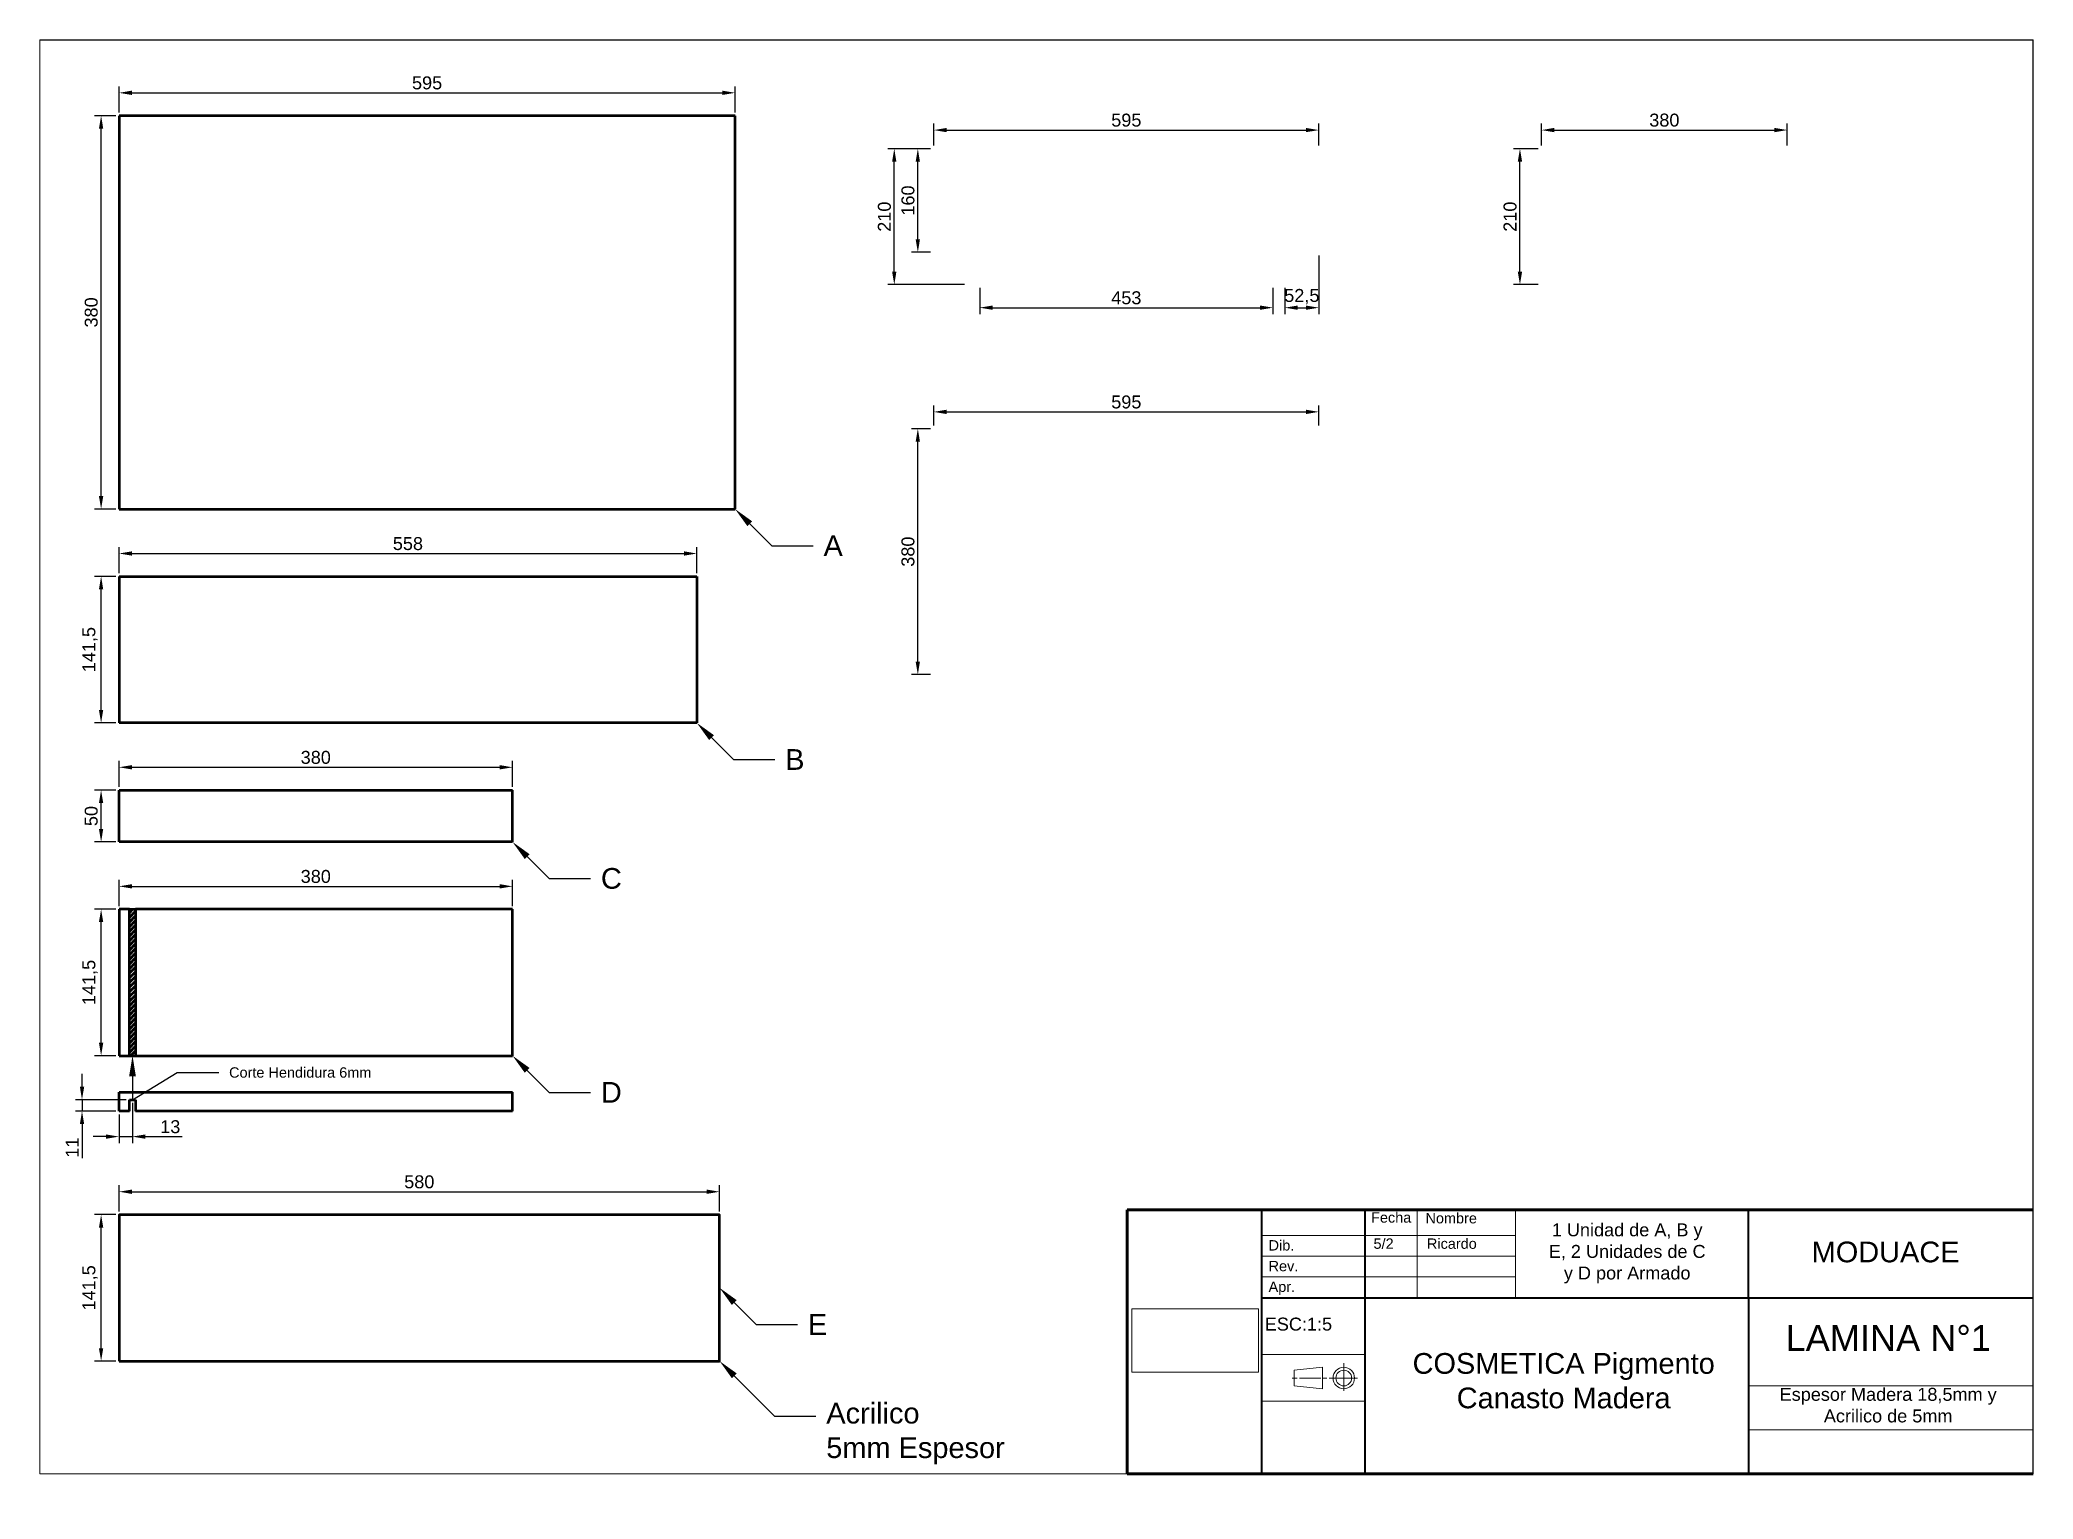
# Paper-space layout 'Canasto Madera' of a CAD drawing. Header units: millimetres. Extents: x 25 to 410, y 5 to 287.
# The model-space entities are those that its viewports show. They can reach past a viewport. Long polylines and large blocks are cut down to what shows.
import ezdxf
from ezdxf import colors
from ezdxf.entities.mleader import LeaderData, LeaderLine
from ezdxf.math import Vec2, Vec3

# ---------------------------------------------------------------- set-up
doc = ezdxf.new("R2010")
doc.units = ezdxf.units.MM
doc.layers.add('logo', color=7, linetype='Continuous', lineweight=13, true_color=0xffffff)
doc.layers.add('PDF4_Texto', color=7, linetype='Continuous')
doc.layers.add('Rotulo', color=7, linetype='Continuous', lineweight=20)
doc.styles.add('Annotative', font='arial.ttf')
doc.styles.add('PDF Arial', font='arial.ttf')
doc.styles.get("Standard").update_dxf_attribs({"font": 'arial.ttf'})
doc.dimstyles.new('ISO-25', dxfattribs={"dimtxt": 2.5, "dimasz": 2.5, "dimexe": 1.25, "dimexo": 0.625, "dimtad": 1, "dimtxsty": 'Standard', "dimcen": 2.5, "dimadec": 0, "dimazin": 0, "dimtfac": 1, "dimtmove": 0, "dimatfit": 3, "dimfxl": 1, "dimarcsym": 0})
picture_1 = doc.add_image_def('image1.jpg', size_in_pixel=(62, 31))

# ---------------------------------------------------------------- blocks, each defined once
blk = doc.blocks.new('*D1')
at = {"color": 0, "lineweight": -2, "transparency": 16777216}
for p, q in [((40.29, 272.97), (40.29, 278.02)), ((159.29, 272.97), (159.29, 278.02)), ((42.79, 276.77), (156.79, 276.77))]:
    blk.add_line(p, q, dxfattribs=at)
at = {"color": 0, "transparency": 16777216}
for points in [[(42.79, 277.19), (42.79, 276.35), (40.29, 276.77)], [(156.79, 277.19), (156.79, 276.35), (159.29, 276.77)]]:
    blk.add_solid(points, dxfattribs=at)
at = {"layer": 'Defpoints', "color": 0, "transparency": 16777216}
for p in [(159.29, 276.77), (40.29, 272.35), (159.29, 272.35)]:
    blk.add_point(p, dxfattribs=at)
at = {"color": 0, "transparency": 16777216, "insert": (99.79, 278.67), "char_height": 2.5, "attachment_point": 5}
blk.add_mtext('595', dxfattribs=at)
blk = doc.blocks.new('*D2')
at = {"color": 0, "lineweight": -2, "transparency": 16777216}
for p, q in [((39.67, 272.35), (35.58, 272.35)), ((36.83, 198.85), (36.83, 269.85)), ((39.67, 196.35), (35.58, 196.35))]:
    blk.add_line(p, q, dxfattribs=at)
at = {"color": 0, "transparency": 16777216}
for points in [[(36.41, 269.85), (37.24, 269.85), (36.83, 272.35)], [(36.41, 198.85), (37.24, 198.85), (36.83, 196.35)]]:
    blk.add_solid(points, dxfattribs=at)
at = {"layer": 'Defpoints', "color": 0, "transparency": 16777216}
for p in [(36.83, 272.35), (40.29, 272.35), (40.29, 196.35)]:
    blk.add_point(p, dxfattribs=at)
at = {"color": 0, "transparency": 16777216, "insert": (34.93, 234.35), "char_height": 2.5, "attachment_point": 5, "rotation": 90}
blk.add_mtext('380', dxfattribs=at)
blk = doc.blocks.new('*D3')
at = {"color": 0, "lineweight": -2, "transparency": 16777216}
for p, q in [((40.29, 183.97), (40.29, 189.02)), ((151.89, 183.97), (151.89, 189.02)), ((42.79, 187.77), (149.39, 187.77))]:
    blk.add_line(p, q, dxfattribs=at)
at = {"color": 0, "transparency": 16777216}
for points in [[(42.79, 188.19), (42.79, 187.35), (40.29, 187.77)], [(149.39, 188.19), (149.39, 187.35), (151.89, 187.77)]]:
    blk.add_solid(points, dxfattribs=at)
at = {"layer": 'Defpoints', "color": 0, "transparency": 16777216}
for p in [(151.89, 187.77), (40.29, 183.35), (151.89, 183.35)]:
    blk.add_point(p, dxfattribs=at)
at = {"color": 0, "transparency": 16777216, "insert": (96.09, 189.67), "char_height": 2.5, "attachment_point": 5}
blk.add_mtext('558', dxfattribs=at)
blk = doc.blocks.new('*D4')
at = {"color": 0, "lineweight": -2, "transparency": 16777216}
for p, q in [((39.67, 183.35), (35.58, 183.35)), ((36.83, 157.55), (36.83, 180.85)), ((39.67, 155.05), (35.58, 155.05))]:
    blk.add_line(p, q, dxfattribs=at)
at = {"color": 0, "transparency": 16777216}
for points in [[(36.41, 180.85), (37.24, 180.85), (36.83, 183.35)], [(36.41, 157.55), (37.24, 157.55), (36.83, 155.05)]]:
    blk.add_solid(points, dxfattribs=at)
at = {"layer": 'Defpoints', "color": 0, "transparency": 16777216}
for p in [(36.83, 183.35), (40.29, 183.35), (40.29, 155.05)]:
    blk.add_point(p, dxfattribs=at)
at = {"color": 0, "transparency": 16777216, "insert": (34.7, 169.2), "char_height": 2.5, "attachment_point": 5, "rotation": 90}
blk.add_mtext('141,5', dxfattribs=at)
blk = doc.blocks.new('*D5')
at = {"color": 0, "lineweight": -2, "transparency": 16777216}
for p, q in [((40.29, 142.67), (40.29, 147.72)), ((42.79, 146.47), (113.79, 146.47)), ((116.29, 142.67), (116.29, 147.72))]:
    blk.add_line(p, q, dxfattribs=at)
at = {"color": 0, "transparency": 16777216}
for points in [[(42.79, 146.89), (42.79, 146.05), (40.29, 146.47)], [(113.79, 146.89), (113.79, 146.05), (116.29, 146.47)]]:
    blk.add_solid(points, dxfattribs=at)
at = {"layer": 'Defpoints', "color": 0, "transparency": 16777216}
for p in [(116.29, 146.47), (40.29, 142.05), (116.29, 142.05)]:
    blk.add_point(p, dxfattribs=at)
at = {"color": 0, "transparency": 16777216, "insert": (78.29, 148.37), "char_height": 2.5, "attachment_point": 5}
blk.add_mtext('380', dxfattribs=at)
blk = doc.blocks.new('*D6')
at = {"color": 0, "lineweight": -2, "transparency": 16777216}
for p, q in [((39.67, 142.05), (35.58, 142.05)), ((36.83, 134.55), (36.83, 139.55)), ((39.67, 132.05), (35.58, 132.05))]:
    blk.add_line(p, q, dxfattribs=at)
at = {"color": 0, "transparency": 16777216}
for points in [[(36.41, 139.55), (37.24, 139.55), (36.83, 142.05)], [(36.41, 134.55), (37.24, 134.55), (36.83, 132.05)]]:
    blk.add_solid(points, dxfattribs=at)
at = {"layer": 'Defpoints', "color": 0, "transparency": 16777216}
for p in [(36.83, 142.05), (40.29, 142.05), (40.29, 132.05)]:
    blk.add_point(p, dxfattribs=at)
at = {"color": 0, "transparency": 16777216, "insert": (34.93, 137.05), "char_height": 2.5, "attachment_point": 5, "rotation": 90}
blk.add_mtext('50', dxfattribs=at)
blk = doc.blocks.new('*D7')
at = {"color": 0, "lineweight": -2, "transparency": 16777216}
for p, q in [((40.29, 60.67), (40.29, 65.72)), ((156.29, 60.67), (156.29, 65.72)), ((42.79, 64.47), (153.79, 64.47))]:
    blk.add_line(p, q, dxfattribs=at)
at = {"color": 0, "transparency": 16777216}
for points in [[(42.79, 64.89), (42.79, 64.05), (40.29, 64.47)], [(153.79, 64.89), (153.79, 64.05), (156.29, 64.47)]]:
    blk.add_solid(points, dxfattribs=at)
at = {"layer": 'Defpoints', "color": 0, "transparency": 16777216}
for p in [(156.29, 64.47), (40.29, 60.05), (156.29, 60.05)]:
    blk.add_point(p, dxfattribs=at)
at = {"color": 0, "transparency": 16777216, "insert": (98.29, 66.37), "char_height": 2.5, "attachment_point": 5}
blk.add_mtext('580', dxfattribs=at)
blk = doc.blocks.new('*D8')
at = {"color": 0, "lineweight": -2, "transparency": 16777216}
for p, q in [((39.67, 60.05), (35.58, 60.05)), ((36.83, 34.25), (36.83, 57.55)), ((39.67, 31.75), (35.58, 31.75))]:
    blk.add_line(p, q, dxfattribs=at)
at = {"color": 0, "transparency": 16777216}
for points in [[(36.41, 57.55), (37.24, 57.55), (36.83, 60.05)], [(36.41, 34.25), (37.24, 34.25), (36.83, 31.75)]]:
    blk.add_solid(points, dxfattribs=at)
at = {"layer": 'Defpoints', "color": 0, "transparency": 16777216}
for p in [(36.83, 60.05), (40.29, 60.05), (40.29, 31.75)]:
    blk.add_point(p, dxfattribs=at)
at = {"color": 0, "transparency": 16777216, "insert": (34.7, 45.9), "char_height": 2.5, "attachment_point": 5, "rotation": 90}
blk.add_mtext('141,5', dxfattribs=at)
blk = doc.blocks.new('*D9')
at = {"color": 0, "lineweight": -2, "transparency": 16777216}
for p, q in [((40.29, 119.67), (40.29, 124.72)), ((42.79, 123.47), (113.79, 123.47)), ((116.29, 119.67), (116.29, 124.72))]:
    blk.add_line(p, q, dxfattribs=at)
at = {"color": 0, "transparency": 16777216}
for points in [[(42.79, 123.89), (42.79, 123.05), (40.29, 123.47)], [(113.79, 123.89), (113.79, 123.05), (116.29, 123.47)]]:
    blk.add_solid(points, dxfattribs=at)
at = {"layer": 'Defpoints', "color": 0, "transparency": 16777216}
for p in [(116.29, 123.47), (40.29, 119.05), (116.29, 119.05)]:
    blk.add_point(p, dxfattribs=at)
at = {"color": 0, "transparency": 16777216, "insert": (78.29, 125.37), "char_height": 2.5, "attachment_point": 5}
blk.add_mtext('380', dxfattribs=at)
blk = doc.blocks.new('*D10')
at = {"color": 0, "lineweight": -2, "transparency": 16777216}
for p, q in [((39.67, 119.05), (35.58, 119.05)), ((36.83, 93.25), (36.83, 116.55)), ((39.67, 90.75), (35.58, 90.75))]:
    blk.add_line(p, q, dxfattribs=at)
at = {"color": 0, "transparency": 16777216}
for points in [[(36.41, 116.55), (37.24, 116.55), (36.83, 119.05)], [(36.41, 93.25), (37.24, 93.25), (36.83, 90.75)]]:
    blk.add_solid(points, dxfattribs=at)
at = {"layer": 'Defpoints', "color": 0, "transparency": 16777216}
for p in [(36.83, 119.05), (40.29, 119.05), (40.29, 90.75)]:
    blk.add_point(p, dxfattribs=at)
at = {"color": 0, "transparency": 16777216, "insert": (34.7, 104.9), "char_height": 2.5, "attachment_point": 5, "rotation": 90}
blk.add_mtext('141,5', dxfattribs=at)
blk = doc.blocks.new('*D11')
at = {"color": 0, "lineweight": -2, "transparency": 16777216}
for p, q in [((42.89, 81.62), (42.89, 73.87)), ((40.29, 79.42), (40.29, 73.87)), ((37.79, 75.12), (35.29, 75.12)), ((40.29, 75.12), (42.89, 75.12)), ((45.39, 75.12), (52.49, 75.12))]:
    blk.add_line(p, q, dxfattribs=at)
at = {"color": 0, "transparency": 16777216}
for points in [[(37.79, 75.54), (37.79, 74.7), (40.29, 75.12)], [(45.39, 75.54), (45.39, 74.7), (42.89, 75.12)]]:
    blk.add_solid(points, dxfattribs=at)
at = {"layer": 'Defpoints', "color": 0, "transparency": 16777216}
for p in [(42.89, 82.25), (40.29, 80.05), (42.89, 75.12)]:
    blk.add_point(p, dxfattribs=at)
at = {"color": 0, "transparency": 16777216, "insert": (50.19, 77.02), "char_height": 2.5, "attachment_point": 5}
blk.add_mtext('13', dxfattribs=at)
blk = doc.blocks.new('*D12')
at = {"color": 0, "lineweight": -2, "transparency": 16777216}
for p, q in [((33.14, 84.75), (33.14, 87.25)), ((41.67, 82.25), (31.89, 82.25)), ((33.14, 82.25), (33.14, 80.05)), ((39.67, 80.05), (31.89, 80.05)), ((33.14, 77.55), (33.14, 70.93))]:
    blk.add_line(p, q, dxfattribs=at)
at = {"color": 0, "transparency": 16777216}
for points in [[(32.73, 84.75), (33.56, 84.75), (33.14, 82.25)], [(32.73, 77.55), (33.56, 77.55), (33.14, 80.05)]]:
    blk.add_solid(points, dxfattribs=at)
at = {"layer": 'Defpoints', "color": 0, "transparency": 16777216}
for p in [(33.14, 82.25), (42.29, 82.25), (40.29, 80.05)]:
    blk.add_point(p, dxfattribs=at)
at = {"color": 0, "transparency": 16777216, "insert": (31.26, 72.99), "char_height": 2.5, "attachment_point": 5, "rotation": 90}
blk.add_mtext('11', dxfattribs=at)
blk = doc.blocks.new('*D21')
at = {"color": 0, "lineweight": -2, "transparency": 16777216}
for p, q in [((197.66, 266.59), (197.66, 270.82)), ((200.16, 269.57), (269.53, 269.57)), ((272.03, 266.59), (272.03, 270.82))]:
    blk.add_line(p, q, dxfattribs=at)
at = {"color": 0, "transparency": 16777216}
for points in [[(200.16, 269.99), (200.16, 269.16), (197.66, 269.57)], [(269.53, 269.99), (269.53, 269.16), (272.03, 269.57)]]:
    blk.add_solid(points, dxfattribs=at)
at = {"layer": 'Defpoints', "color": 0, "transparency": 16777216}
for p in [(272.03, 269.57), (197.66, 265.96), (272.03, 265.96)]:
    blk.add_point(p, dxfattribs=at)
at = {"color": 0, "transparency": 16777216, "insert": (234.85, 271.48), "char_height": 2.5, "attachment_point": 5}
blk.add_mtext('595', dxfattribs=at)
blk = doc.blocks.new('*D22')
at = {"color": 0, "lineweight": -2, "transparency": 16777216}
for p, q in [((315.02, 266.59), (315.02, 270.82)), ((317.52, 269.57), (360.02, 269.57)), ((362.52, 266.59), (362.52, 270.82))]:
    blk.add_line(p, q, dxfattribs=at)
at = {"color": 0, "transparency": 16777216}
for points in [[(317.52, 269.99), (317.52, 269.16), (315.02, 269.57)], [(360.02, 269.99), (360.02, 269.16), (362.52, 269.57)]]:
    blk.add_solid(points, dxfattribs=at)
at = {"layer": 'Defpoints', "color": 0, "transparency": 16777216}
for p in [(362.52, 269.57), (315.02, 265.96), (362.52, 265.96)]:
    blk.add_point(p, dxfattribs=at)
at = {"color": 0, "transparency": 16777216, "insert": (338.77, 271.48), "char_height": 2.5, "attachment_point": 5}
blk.add_mtext('380', dxfattribs=at)
blk = doc.blocks.new('*D23')
at = {"color": 0, "lineweight": -2, "transparency": 16777216}
for p, q in [((197.03, 265.96), (193.33, 265.96)), ((194.58, 248.46), (194.58, 263.46)), ((197.03, 245.96), (193.33, 245.96))]:
    blk.add_line(p, q, dxfattribs=at)
at = {"color": 0, "transparency": 16777216}
for points in [[(194.16, 263.46), (194.99, 263.46), (194.58, 265.96)], [(194.16, 248.46), (194.99, 248.46), (194.58, 245.96)]]:
    blk.add_solid(points, dxfattribs=at)
at = {"layer": 'Defpoints', "color": 0, "transparency": 16777216}
for p in [(194.58, 265.96), (197.66, 265.96), (197.66, 245.96)]:
    blk.add_point(p, dxfattribs=at)
at = {"color": 0, "transparency": 16777216, "insert": (192.68, 255.96), "char_height": 2.5, "attachment_point": 5, "rotation": 90}
blk.add_mtext('160', dxfattribs=at)
blk = doc.blocks.new('*D24')
at = {"color": 0, "lineweight": -2, "transparency": 16777216}
for p, q in [((197.03, 265.96), (188.78, 265.96)), ((190.03, 242.21), (190.03, 263.46)), ((203.6, 239.71), (188.78, 239.71))]:
    blk.add_line(p, q, dxfattribs=at)
at = {"color": 0, "transparency": 16777216}
for points in [[(189.61, 263.46), (190.44, 263.46), (190.03, 265.96)], [(189.61, 242.21), (190.44, 242.21), (190.03, 239.71)]]:
    blk.add_solid(points, dxfattribs=at)
at = {"layer": 'Defpoints', "color": 0, "transparency": 16777216}
for p in [(190.03, 265.96), (197.66, 265.96), (204.22, 239.71)]:
    blk.add_point(p, dxfattribs=at)
at = {"color": 0, "transparency": 16777216, "insert": (188.13, 252.84), "char_height": 2.5, "attachment_point": 5, "rotation": 90}
blk.add_mtext('210', dxfattribs=at)
blk = doc.blocks.new('*D25')
at = {"color": 0, "lineweight": -2, "transparency": 16777216}
for p, q in [((314.39, 265.96), (309.63, 265.96)), ((310.88, 242.21), (310.88, 263.46)), ((314.39, 239.71), (309.63, 239.71))]:
    blk.add_line(p, q, dxfattribs=at)
at = {"color": 0, "transparency": 16777216}
for points in [[(310.46, 263.46), (311.3, 263.46), (310.88, 265.96)], [(310.46, 242.21), (311.3, 242.21), (310.88, 239.71)]]:
    blk.add_solid(points, dxfattribs=at)
at = {"layer": 'Defpoints', "color": 0, "transparency": 16777216}
for p in [(310.88, 265.96), (315.02, 265.96), (315.02, 239.71)]:
    blk.add_point(p, dxfattribs=at)
at = {"color": 0, "transparency": 16777216, "insert": (308.98, 252.84), "char_height": 2.5, "attachment_point": 5, "rotation": 90}
blk.add_mtext('210', dxfattribs=at)
blk = doc.blocks.new('*D26')
at = {"color": 0, "lineweight": -2, "transparency": 16777216}
for p, q in [((197.03, 211.88), (193.33, 211.88)), ((194.58, 166.88), (194.58, 209.38)), ((197.03, 164.38), (193.33, 164.38))]:
    blk.add_line(p, q, dxfattribs=at)
at = {"color": 0, "transparency": 16777216}
for points in [[(194.16, 209.38), (194.99, 209.38), (194.58, 211.88)], [(194.16, 166.88), (194.99, 166.88), (194.58, 164.38)]]:
    blk.add_solid(points, dxfattribs=at)
at = {"layer": 'Defpoints', "color": 0, "transparency": 16777216}
for p in [(194.58, 211.88), (197.66, 211.88), (197.66, 164.38)]:
    blk.add_point(p, dxfattribs=at)
at = {"color": 0, "transparency": 16777216, "insert": (192.68, 188.13), "char_height": 2.5, "attachment_point": 5, "rotation": 90}
blk.add_mtext('380', dxfattribs=at)
blk = doc.blocks.new('*D27')
at = {"color": 0, "lineweight": -2, "transparency": 16777216}
for p, q in [((197.66, 212.51), (197.66, 216.38)), ((272.03, 212.51), (272.03, 216.38)), ((200.16, 215.13), (269.53, 215.13))]:
    blk.add_line(p, q, dxfattribs=at)
at = {"color": 0, "transparency": 16777216}
for points in [[(200.16, 215.55), (200.16, 214.71), (197.66, 215.13)], [(269.53, 215.55), (269.53, 214.71), (272.03, 215.13)]]:
    blk.add_solid(points, dxfattribs=at)
at = {"layer": 'Defpoints', "color": 0, "transparency": 16777216}
for p in [(197.66, 211.88), (272.03, 215.13), (272.03, 211.88)]:
    blk.add_point(p, dxfattribs=at)
at = {"color": 0, "transparency": 16777216, "insert": (234.85, 217.03), "char_height": 2.5, "attachment_point": 5}
blk.add_mtext('595', dxfattribs=at)
blk = doc.blocks.new('*D28')
at = {"color": 0, "lineweight": -2, "transparency": 16777216}
for p, q in [((272.03, 245.34), (272.03, 234.01)), ((265.47, 239.09), (265.47, 234.01)), ((267.97, 235.26), (269.53, 235.26))]:
    blk.add_line(p, q, dxfattribs=at)
at = {"color": 0, "transparency": 16777216}
for points in [[(267.97, 235.68), (267.97, 234.84), (265.47, 235.26)], [(269.53, 235.68), (269.53, 234.84), (272.03, 235.26)]]:
    blk.add_solid(points, dxfattribs=at)
at = {"layer": 'Defpoints', "color": 0, "transparency": 16777216}
for p in [(272.03, 245.96), (265.47, 239.71), (272.03, 235.26)]:
    blk.add_point(p, dxfattribs=at)
at = {"color": 0, "transparency": 16777216, "insert": (268.75, 237.39), "char_height": 2.5, "attachment_point": 5}
blk.add_mtext('52,5', dxfattribs=at)
blk = doc.blocks.new('*D29')
at = {"color": 0, "lineweight": -2, "transparency": 16777216}
for p, q in [((206.53, 239.09), (206.53, 234.01)), ((263.16, 239.09), (263.16, 234.01)), ((209.03, 235.26), (260.66, 235.26))]:
    blk.add_line(p, q, dxfattribs=at)
at = {"color": 0, "transparency": 16777216}
for points in [[(209.03, 235.68), (209.03, 234.84), (206.53, 235.26)], [(260.66, 235.68), (260.66, 234.84), (263.16, 235.26)]]:
    blk.add_solid(points, dxfattribs=at)
at = {"layer": 'Defpoints', "color": 0, "transparency": 16777216}
for p in [(206.53, 239.71), (263.16, 239.71), (263.16, 235.26)]:
    blk.add_point(p, dxfattribs=at)
at = {"color": 0, "transparency": 16777216, "insert": (234.85, 237.16), "char_height": 2.5, "attachment_point": 5}
blk.add_mtext('453', dxfattribs=at)

msp = doc.modelspace()

# ---------------------------------------------------------------- hatches: boundary and pattern name
at = {"lineweight": 50}
h = msp.add_hatch(dxfattribs=at)
h.set_pattern_fill('ANSI31', color=256)
h.set_pattern_definition([(45, (0, -75), (-2.245064, 2.245064), [])])
h.paths.add_polyline_path([(3204.9, 4164.6), (3198.9, 4164.6), (3198.9, 4023.1), (3204.9, 4023.1)])

# ---------------------------------------------------------------- linework, layer by layer
for p, q in [((3188.9, 4931.1), (3188.9, 4551.1)), ((3783.9, 4931.1), (3188.9, 4931.1)), ((3783.9, 4551.1), (3783.9, 4931.1)), ((3188.9, 4551.1), (3783.9, 4551.1)), ((3188.9, 4486.1), (3746.9, 4486.1)), ((3188.9, 4486.1), (3188.9, 4344.6)), ((3746.9, 4486.1), (3746.9, 4344.6)), ((3746.9, 4344.6), (3188.9, 4344.6)), ((3188.9, 4279.6), (3568.9, 4279.6)), ((3188.9, 4229.6), (3188.9, 4279.6)), ((3568.9, 4229.6), (3568.9, 4279.6)), ((3568.9, 4229.6), (3188.9, 4229.6)), ((3198.9, 4164.6), (3188.9, 4164.6)), ((3188.9, 4164.6), (3188.9, 4023.1)), ((3198.9, 4023.1), (3198.9, 4164.6)), ((3198.9, 4164.6), (3204.9, 4164.6)), ((3204.9, 4164.6), (3204.9, 4023.1)), ((3568.9, 4164.6), (3204.9, 4164.6)), ((3568.9, 4023.1), (3568.9, 4164.6)), ((3188.9, 4023.1), (3198.9, 4023.1)), ((3198.9, 4023.1), (3204.9, 4023.1)), ((3204.9, 4023.1), (3568.9, 4023.1)), ((3188.9, 3988.1), (3568.9, 3988.1)), ((3188.9, 3969.6), (3188.9, 3988.1)), ((3568.9, 3969.6), (3568.9, 3988.1)), ((3198.9, 3969.6), (3188.9, 3969.6)), ((3198.9, 3969.6), (3198.9, 3980.6)), ((3198.9, 3980.6), (3204.9, 3980.6)), ((3204.9, 3980.6), (3204.9, 3969.6)), ((3568.9, 3969.6), (3204.9, 3969.6))]:
    msp.add_line(p, q, dxfattribs=at)
msp.add_lwpolyline([(3188.9, 3728.1), (3768.9, 3728.1), (3768.9, 3869.6), (3188.9, 3869.6)], close=True, dxfattribs=at)

psp = doc.layouts.new('Canasto Madera')

# ---------------------------------------------------------------- linework, layer by layer
for p in [(25, 287), (410, 10)]:
    psp.add_line(p, (410, 287))
at = {"layer": 'Rotulo', "lineweight": 60}
for p, q in [((235, 10), (235, 61)), ((235, 61), (410, 61)), ((235, 10), (410, 10))]:
    psp.add_line(p, q, dxfattribs=at)
at = {"layer": 'Rotulo', "lineweight": 40}
for p, q in [((261, 10), (261, 61)), ((281, 10), (281, 61)), ((355, 44), (355, 61)), ((261, 44), (410, 44)), ((355, 44), (355, 10))]:
    psp.add_line(p, q, dxfattribs=at)
at = {"layer": 'Rotulo', "lineweight": 20}
for p, q in [((291, 44), (291, 61)), ((310, 44), (310, 61)), ((261, 33), (281, 33)), ((355, 27), (410, 27)), ((261, 24), (281, 24)), ((355, 18.5), (410, 18.5))]:
    psp.add_line(p, q, dxfattribs=at)
at = {"layer": 'Rotulo'}
for p, q in [((261, 56), (310, 56)), ((261, 52), (310, 52)), ((261, 48), (310, 48)), ((276.8501, 31.3252), (276.8501, 25.977)), ((267.8627, 28.4819), (266.8632, 28.4819)), ((267.2757, 29.9978), (272.7188, 30.5578)), ((267.2757, 29.9978), (267.2757, 26.9659)), ((267.2757, 26.9659), (272.7188, 26.4059)), ((268.268, 28.4819), (272.4371, 28.4819)), ((272.7188, 30.5578), (272.7188, 26.4059)), ((273.6027, 28.4819), (272.7267, 28.4819)), ((274.0265, 28.4819), (279.5091, 28.4819)), ((410, 10), (25, 10))]:
    psp.add_line(p, q, dxfattribs=at)
for radius in [2.0759, 1.5159]:
    psp.add_circle((276.8501, 28.4819), radius, dxfattribs=at)

# ---------------------------------------------------------------- texts
at = {"insert": (381.9978, 23.2259), "char_height": 2.5, "attachment_point": 5}
psp.add_mtext_dynamic_manual_height_columns('Espesor Madera 18,5mm y \\PAcrilico de 5mm', width=55, gutter_width=12.5, heights=[0], dxfattribs=at)
at = {"layer": 'PDF4_Texto', "insert": (331.5904, 52.5649), "char_height": 2.500015, "width": 31.969617, "attachment_point": 5, "style": 'PDF Arial'}
psp.add_mtext('1 Unidad de A, B y E, 2 Unidades de C y D por Armado', dxfattribs=at)
at = {"layer": 'PDF4_Texto', "insert": (319.3233, 27.9436), "char_height": 4.000023, "attachment_point": 5, "style": 'PDF Arial'}
psp.add_mtext('COSMETICA Pigmento\\PCanasto Madera', dxfattribs=at)
at = {"layer": 'Rotulo', "attachment_point": 1}
for s, insert, char_height, width in [('{\\fArial|b0|i0|c0|p0;\\H0.6667x;Fecha}', (282.1199, 60.5), 3, 19.13511), ('{\\fArial|b0|i0|c0|p0;\\H0.6667x;Nombre}', (292.6299, 60.3589), 3, 19.13511), ('{\\fArial|b0|i0|c0|p0;Dib.}', (262.3269, 55.1166), 2, 18.575986), ('5/2', (282.5971, 55.4433), 2, 36.644615), ('Ricardo', (292.9138, 55.4433), 2, 36.644615), ('{\\fArial|b0|i0|c0|p0;MODUACE}', (367.2239, 54.8416), 4, 58.901736), ('{\\fArial|b0|i0|c0|p0;Rev.}', (262.3269, 51.1166), 2, 18.575986), ('{\\fArial|b0|i0|c0|p0;Apr.}', (262.3269, 47.1166), 2, 18.575986), ('ESC:1:5', (261.5864, 40.1521), 2.5, 17.499369)]:
    psp.add_mtext(s, dxfattribs=dict(at, insert=insert, char_height=char_height, width=width))
at = {"layer": 'Rotulo', "insert": (362.1798, 38.7143), "char_height": 5, "width": 53.740761, "attachment_point": 1, "style": 'Annotative'}
psp.add_mtext('\\pxql;LAMINA N°1', dxfattribs=at)

# ---------------------------------------------------------------- dimensions: what is measured, and where the dimension line sits
for base, p1, p2, override, picture, middle in [((159.2934, 276.7715), (40.2935, 272.3453), (159.2934, 272.3453), {"dimlfac": -5}, '*D1', (99.7935, 278.6729)), ((272.0334, 269.5739), (197.6584, 265.9625), (272.0334, 265.9625), {"dimlfac": -8}, '*D21', (234.8459, 271.4753)), ((362.5186, 269.5739), (315.0186, 265.9625), (362.5186, 265.9625), {"dimlfac": -8}, '*D22', (338.7686, 271.4762)), ((263.1584, 235.2591), (206.5334, 239.7125), (263.1584, 239.7125), {"dimlfac": -8}, '*D29', (234.8459, 237.1614)), ((272.0334, 215.1308), (197.6584, 211.8817), (272.0334, 211.8817), {"dimlfac": -8}, '*D27', (234.8459, 217.0322)), ((151.8934, 187.7715), (40.2935, 183.3453), (151.8934, 183.3453), {"dimlfac": -5}, '*D3', (96.0935, 189.6729)), ((116.2935, 146.4715), (40.2935, 142.0453), (116.2935, 142.0453), {"dimlfac": -5}, '*D5', (78.2935, 148.3738)), ((116.2935, 123.4715), (40.2935, 119.0453), (116.2935, 119.0453), {"dimlfac": -5}, '*D9', (78.2935, 125.3738)), ((42.8935, 75.1215), (40.2935, 80.0453), (42.8935, 82.2453), {"dimlfac": -5}, '*D11', (50.1914, 77.0238)), ((156.2934, 64.4715), (40.2935, 60.0453), (156.2934, 60.0453), {"dimlfac": -5}, '*D7', (98.2935, 66.3729))]:
    dim = psp.add_linear_dim(base=base, p1=p1, p2=p2, dimstyle='ISO-25', override=override)
    dim.commit()
    dim.dimension.update_dxf_attribs({"geometry": picture, "text_midpoint": middle})
for base, p1, p2, override, picture, middle in [((36.828, 272.3453), (40.2935, 196.3453), (40.2935, 272.3453), {"dimlfac": -5}, '*D2', (34.9258, 234.3453)), ((190.0268, 265.9625), (204.2209, 239.7125), (197.6584, 265.9625), {"dimlfac": -8}, '*D24', (188.1253, 252.8375)), ((194.5773, 265.9625), (197.6584, 245.9625), (197.6584, 265.9625), {"dimlfac": -8}, '*D23', (192.6759, 255.9625)), ((310.879, 265.9625), (315.0186, 239.7125), (315.0186, 265.9625), {"dimlfac": -8}, '*D25', (308.9775, 252.8375)), ((194.5773, 211.8817), (197.6584, 164.3817), (197.6584, 211.8817), {"dimlfac": -8}, '*D26', (192.675, 188.1317)), ((36.828, 183.3453), (40.2935, 155.0453), (40.2935, 183.3453), {"dimlfac": -5}, '*D4', (34.7007, 169.1953)), ((36.828, 142.0453), (40.2935, 132.0453), (40.2935, 142.0453), {"dimlfac": -5}, '*D6', (34.9266, 137.0453)), ((36.828, 119.0453), (40.2935, 90.7453), (40.2935, 119.0453), {"dimlfac": -5}, '*D10', (34.7007, 104.8953)), ((36.828, 60.0453), (40.2935, 31.7453), (40.2935, 60.0453), {"dimlfac": -5}, '*D8', (34.7007, 45.8953))]:
    dim = psp.add_linear_dim(base=base, p1=p1, p2=p2, angle=90, dimstyle='ISO-25', override=override)
    dim.commit()
    dim.dimension.update_dxf_attribs({"geometry": picture, "text_midpoint": middle})
dim = psp.add_linear_dim(base=(272.0334, 235.2591), p1=(265.4709, 239.7125), p2=(272.0334, 245.9625), dimstyle='ISO-25', override={"dimlfac": -8})
dim.commit()
dim.dimension.update_dxf_attribs({"geometry": '*D28', "text_midpoint": (268.7522, 235.2591), "dimtype": 160})
dim = psp.add_linear_dim(base=(33.1441, 82.2453), p1=(40.2935, 80.0453), p2=(42.2935, 82.2453), angle=90, dimstyle='ISO-25', override={"dimlfac": -5})
dim.commit()
dim.dimension.update_dxf_attribs({"geometry": '*D12', "text_midpoint": (33.1441, 72.9887), "dimtype": 160})

# ---------------------------------------------------------------- pictures from other files: only their frames are drawn
at = {"layer": 'logo'}
image = psp.add_image(picture_1, insert=(235.9068, 29.6084), size_in_units=(24.4925, 12.2462), dxfattribs=at)
image.dxf.flags = 7

# ---------------------------------------------------------------- leaders
ml = psp.add_multileader_mtext('Standard')
ml.set_content('A', color=256)
ml.set_leader_properties()
ml.build(insert=Vec2(0, 0))
ctx = ml.context
ctx.base_point, ctx.plane_origin = Vec3(174.3645, 189.2743), Vec3(159.2934, 196.3453)
notes = []
notes.append((ctx, [(0, (1, 1, 0), (166.3645, 189.2743), (1, 0), 8, [(0, [(159.2934, 196.3453)], 0, [])])]))
ctx.mtext.insert, ctx.mtext.flow_direction = Vec3(176.3645, 191.2743), 5
ml = psp.add_multileader_mtext('Standard')
ml.set_content('B', color=256)
ml.set_leader_properties()
ml.build(insert=Vec2(0, 0))
ctx = ml.context
ctx.base_point, ctx.plane_origin = Vec3(166.9645, 147.9743), Vec3(151.8934, 155.0453)
notes.append((ctx, [(0, (1, 1, 0), (158.9645, 147.9743), (1, 0), 8, [(0, [(151.8934, 155.0453)], 0, [])])]))
ctx.mtext.insert, ctx.mtext.flow_direction = Vec3(168.9645, 149.9743), 5
ml = psp.add_multileader_mtext('Standard')
ml.set_content('C', color=256)
ml.set_leader_properties()
ml.build(insert=Vec2(0, 0))
ctx = ml.context
ctx.base_point, ctx.plane_origin = Vec3(131.3645, 124.9743), Vec3(116.2935, 132.0453)
notes.append((ctx, [(0, (1, 1, 0), (123.3645, 124.9743), (1, 0), 8, [(0, [(116.2935, 132.0453)], 0, [])])]))
ctx.mtext.insert, ctx.mtext.flow_direction = Vec3(133.3645, 127.0084), 5
ml = psp.add_multileader_mtext('Standard')
ml.set_content('Corte Hendidura 6mm', color=256)
ml.set_leader_properties()
ml.build(insert=Vec2(0, 0))
ctx = ml.context
ctx.base_point, ctx.char_height, ctx.plane_origin = Vec3(59.546, 87.4953), 2, Vec3(42.8935, 90.7453)
notes.append((ctx, [(0, (1, 1, 0), (51.546, 87.4953), (1, 0), 8, [(1, [(42.8935, 90.7453), (42.8935, 82.2453)], 0, [])])]))
ctx.mtext.insert, ctx.mtext.flow_direction = Vec3(61.546, 88.5124), 5
ml = psp.add_multileader_mtext('Standard')
ml.set_content('D', color=256)
ml.set_leader_properties()
ml.build(insert=Vec2(0, 0))
ctx = ml.context
ctx.base_point, ctx.plane_origin = Vec3(131.3645, 83.6743), Vec3(116.2935, 90.7453)
notes.append((ctx, [(0, (1, 1, 0), (123.3645, 83.6743), (1, 0), 8, [(0, [(116.2935, 90.7453)], 0, [])])]))
ctx.mtext.insert, ctx.mtext.flow_direction = Vec3(133.3645, 85.6743), 5
ml = psp.add_multileader_mtext('Standard')
ml.set_content('E', color=256)
ml.set_leader_properties()
ml.build(insert=Vec2(0, 0))
ctx = ml.context
ctx.base_point, ctx.plane_origin = Vec3(171.3645, 38.8243), Vec3(156.2934, 45.8953)
notes.append((ctx, [(0, (1, 1, 0), (163.3645, 38.8243), (1, 0), 8, [(0, [(156.2934, 45.8953)], 0, [])])]))
ctx.mtext.insert, ctx.mtext.flow_direction = Vec3(173.3645, 40.8243), 5
ml = psp.add_multileader_mtext('Standard')
ml.set_content('Acrilico\\P5mm Espesor', color=256)
ml.set_leader_properties()
ml.build(insert=Vec2(0, 0))
ctx = ml.context
ctx.base_point, ctx.plane_origin = Vec3(174.9001, 21.1387), Vec3(156.2934, 31.7453)
notes.append((ctx, [(0, (1, 1, 0), (166.9001, 21.1387), (1, 0), 8, [(0, [(156.2934, 31.7453)], 0, [])])]))
ctx.mtext.insert, ctx.mtext.flow_direction = Vec3(176.9001, 23.694), 5
for ctx, leaders in notes:
    for number, flags, end, landing, length, lines in leaders:
        leader = LeaderData()
        leader.index, (leader.has_last_leader_line, leader.has_dogleg_vector, leader.attachment_direction) = number, flags
        leader.last_leader_point, leader.dogleg_vector, leader.dogleg_length = Vec3(end), Vec3(landing), length
        for number, points, colour, breaks in lines:
            line = LeaderLine()
            line.index, line.vertices, line.color, line.breaks = number, Vec3.list(points), colors.encode_raw_color(colour), breaks
            leader.lines.append(line)
        ctx.leaders.append(leader)

# ---------------------------------------------------------------- viewports
at = {"layer": '0'}
psp.add_viewport(center=(217.5, 148.5), size=(385, 277), view_center_point=(4074.9583, 4311.9172), view_height=1385.00002, dxfattribs=at)

doc.saveas('drawing.dxf')
